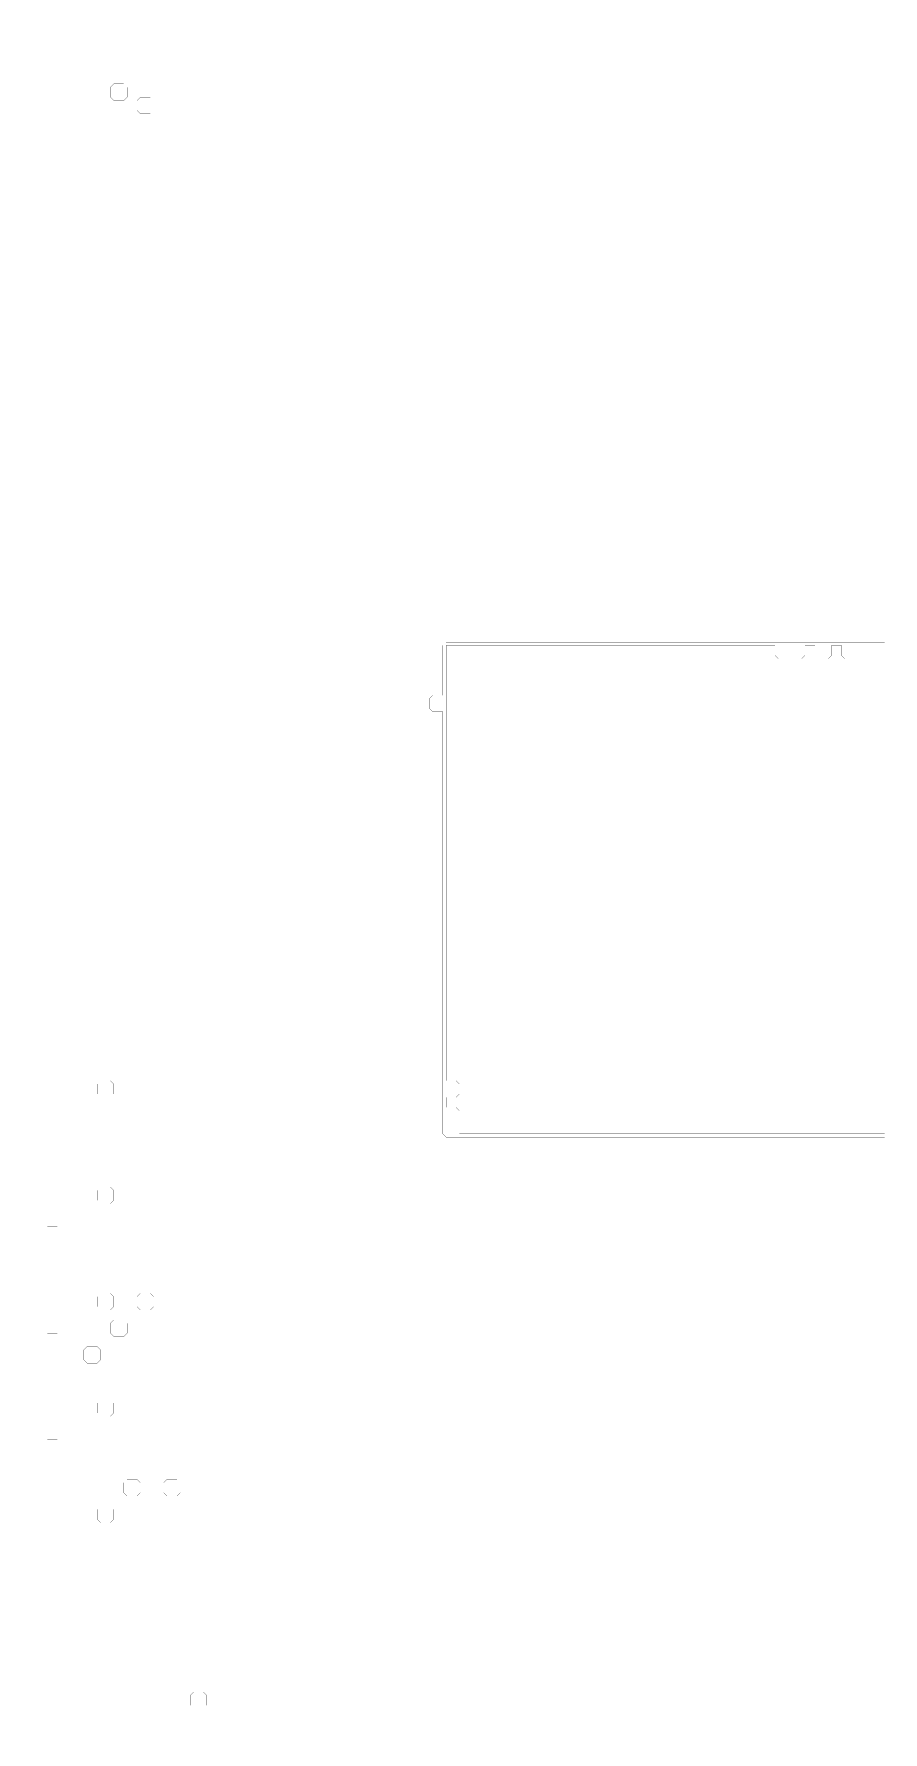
# Model space of a CAD drawing. Header units: metres. Extents: x 0 to 4990, y -4990 to 0.
# Drawn here: x 0 to 2495, y -4990 to 0 of the extents above; entities that cross this region are included whole.
import ezdxf

# ---------------------------------------------------------------- set-up
doc = ezdxf.new("R2010")
doc.units = ezdxf.units.M
for name, color, linetype in [('conductor', 1, 'Continuous'), ('dielectric', 8, 'Continuous'), ('substrate', 5, 'Continuous')]:
    doc.layers.add(name, color=color, linetype=linetype)

msp = doc.modelspace()

# ---------------------------------------------------------------- linework, layer by layer
at = {"layer": 'conductor', "const_width": 0.5}
msp.add_lwpolyline([(2500, -1835.9375), (2490.234375, -1835.9375), (2480.46875, -1835.9375), (2470.703125, -1835.9375), (2460.9375, -1835.9375), (2451.171875, -1835.9375), (2441.40625, -1835.9375), (2431.640625, -1835.9375), (2421.875, -1835.9375), (2412.109375, -1835.9375), (2402.34375, -1835.9375), (2392.578125, -1835.9375), (2382.8125, -1835.9375), (2373.046875, -1826.171875), (2373.046875, -1816.40625), (2373.046875, -1806.640625), (2373.046875, -1796.875), (2363.28125, -1796.875), (2353.515625, -1796.875), (2343.75, -1796.875), (2343.75, -1806.640625), (2343.75, -1816.40625), (2343.75, -1826.171875), (2333.984375, -1835.9375), (2324.21875, -1835.9375), (2314.453125, -1835.9375), (2304.6875, -1835.9375), (2294.921875, -1826.171875), (2294.921875, -1816.40625), (2294.921875, -1806.640625), (2294.921875, -1796.875), (2285.15625, -1796.875), (2275.390625, -1796.875), (2265.625, -1796.875), (2265.625, -1806.640625), (2265.625, -1816.40625), (2265.625, -1826.171875), (2255.859375, -1835.9375), (2246.09375, -1835.9375), (2236.328125, -1835.9375), (2226.5625, -1835.9375), (2216.796875, -1835.9375), (2207.03125, -1835.9375), (2197.265625, -1835.9375), (2187.5, -1835.9375), (2177.734375, -1826.171875), (2177.734375, -1816.40625), (2177.734375, -1806.640625), (2177.734375, -1796.875), (2167.96875, -1796.875), (2158.203125, -1796.875), (2148.4375, -1796.875), (2138.671875, -1796.875), (2128.90625, -1796.875), (2119.140625, -1796.875), (2109.375, -1796.875), (2099.609375, -1796.875), (2089.84375, -1796.875), (2080.078125, -1796.875), (2070.3125, -1796.875), (2060.546875, -1796.875), (2050.78125, -1796.875), (2041.015625, -1796.875), (2031.25, -1796.875), (2021.484375, -1796.875), (2011.71875, -1796.875), (2001.953125, -1796.875), (1992.1875, -1796.875), (1982.421875, -1796.875), (1972.65625, -1796.875), (1962.890625, -1796.875), (1953.125, -1796.875), (1943.359375, -1796.875), (1933.59375, -1796.875), (1923.828125, -1796.875), (1914.0625, -1796.875), (1904.296875, -1796.875), (1894.53125, -1796.875), (1884.765625, -1796.875), (1875, -1796.875), (1865.234375, -1796.875), (1855.46875, -1796.875), (1845.703125, -1796.875), (1835.9375, -1796.875), (1826.171875, -1796.875), (1816.40625, -1796.875), (1806.640625, -1796.875), (1796.875, -1796.875), (1787.109375, -1796.875), (1777.34375, -1796.875), (1767.578125, -1796.875), (1757.8125, -1796.875), (1748.046875, -1796.875), (1738.28125, -1796.875), (1728.515625, -1796.875), (1718.75, -1796.875), (1708.984375, -1796.875), (1699.21875, -1796.875), (1689.453125, -1796.875), (1679.6875, -1796.875), (1669.921875, -1796.875), (1660.15625, -1796.875), (1650.390625, -1796.875), (1640.625, -1796.875), (1630.859375, -1796.875), (1621.09375, -1796.875), (1611.328125, -1796.875), (1601.5625, -1796.875), (1591.796875, -1796.875), (1582.03125, -1796.875), (1572.265625, -1796.875), (1562.5, -1796.875), (1552.734375, -1796.875), (1542.96875, -1796.875), (1533.203125, -1796.875), (1523.4375, -1796.875), (1513.671875, -1796.875), (1503.90625, -1796.875), (1494.140625, -1796.875), (1484.375, -1796.875), (1474.609375, -1796.875), (1464.84375, -1796.875), (1455.078125, -1796.875), (1445.3125, -1796.875), (1435.546875, -1796.875), (1425.78125, -1796.875), (1416.015625, -1796.875), (1406.25, -1796.875), (1396.484375, -1796.875), (1386.71875, -1796.875), (1376.953125, -1796.875), (1367.1875, -1796.875), (1357.421875, -1796.875), (1347.65625, -1796.875), (1337.890625, -1796.875), (1328.125, -1796.875), (1318.359375, -1796.875), (1308.59375, -1796.875), (1298.828125, -1796.875), (1289.0625, -1796.875), (1279.296875, -1796.875), (1269.53125, -1796.875), (1259.765625, -1796.875), (1250, -1796.875), (1240.234375, -1796.875), (1230.46875, -1796.875), (1220.703125, -1796.875), (1210.9375, -1796.875), (1210.9375, -1806.640625), (1210.9375, -1816.40625), (1210.9375, -1826.171875), (1210.9375, -1835.9375), (1210.9375, -1845.703125), (1210.9375, -1855.46875), (1210.9375, -1865.234375), (1210.9375, -1875), (1210.9375, -1884.765625), (1210.9375, -1894.53125), (1210.9375, -1904.296875), (1210.9375, -1914.0625), (1210.9375, -1923.828125), (1210.9375, -1933.59375), (1210.9375, -1943.359375), (1210.9375, -1953.125), (1210.9375, -1962.890625), (1210.9375, -1972.65625), (1210.9375, -1982.421875), (1210.9375, -1992.1875), (1210.9375, -2001.953125), (1210.9375, -2011.71875), (1210.9375, -2021.484375), (1210.9375, -2031.25), (1210.9375, -2041.015625), (1210.9375, -2050.78125), (1210.9375, -2060.546875), (1210.9375, -2070.3125), (1210.9375, -2080.078125), (1210.9375, -2089.84375), (1210.9375, -2099.609375), (1210.9375, -2109.375), (1210.9375, -2119.140625), (1210.9375, -2128.90625), (1210.9375, -2138.671875), (1210.9375, -2148.4375), (1210.9375, -2158.203125), (1210.9375, -2167.96875), (1210.9375, -2177.734375), (1210.9375, -2187.5), (1210.9375, -2197.265625), (1210.9375, -2207.03125), (1210.9375, -2216.796875), (1210.9375, -2226.5625), (1210.9375, -2236.328125), (1210.9375, -2246.09375), (1210.9375, -2255.859375), (1210.9375, -2265.625), (1210.9375, -2275.390625), (1210.9375, -2285.15625), (1210.9375, -2294.921875), (1210.9375, -2304.6875), (1210.9375, -2314.453125), (1210.9375, -2324.21875), (1210.9375, -2333.984375), (1210.9375, -2343.75), (1210.9375, -2353.515625), (1210.9375, -2363.28125), (1210.9375, -2373.046875), (1210.9375, -2382.8125), (1210.9375, -2392.578125), (1210.9375, -2402.34375), (1210.9375, -2412.109375), (1210.9375, -2421.875), (1210.9375, -2431.640625), (1210.9375, -2441.40625), (1210.9375, -2451.171875), (1210.9375, -2460.9375), (1210.9375, -2470.703125), (1210.9375, -2480.46875), (1210.9375, -2490.234375), (1210.9375, -2500), (1210.9375, -2509.765625), (1210.9375, -2519.53125), (1210.9375, -2529.296875), (1210.9375, -2539.0625), (1210.9375, -2548.828125), (1210.9375, -2558.59375), (1210.9375, -2568.359375), (1210.9375, -2578.125), (1210.9375, -2587.890625), (1210.9375, -2597.65625), (1210.9375, -2607.421875), (1210.9375, -2617.1875), (1210.9375, -2626.953125), (1210.9375, -2636.71875), (1210.9375, -2646.484375), (1210.9375, -2656.25), (1210.9375, -2666.015625), (1210.9375, -2675.78125), (1210.9375, -2685.546875), (1210.9375, -2695.3125), (1210.9375, -2705.078125), (1210.9375, -2714.84375), (1210.9375, -2724.609375), (1210.9375, -2734.375), (1210.9375, -2744.140625), (1210.9375, -2753.90625), (1210.9375, -2763.671875), (1210.9375, -2773.4375), (1210.9375, -2783.203125), (1210.9375, -2792.96875), (1210.9375, -2802.734375), (1210.9375, -2812.5), (1210.9375, -2822.265625), (1210.9375, -2832.03125), (1210.9375, -2841.796875), (1210.9375, -2851.5625), (1210.9375, -2861.328125), (1210.9375, -2871.09375), (1210.9375, -2880.859375), (1210.9375, -2890.625), (1210.9375, -2900.390625), (1210.9375, -2910.15625), (1210.9375, -2919.921875), (1210.9375, -2929.6875), (1210.9375, -2939.453125), (1210.9375, -2949.21875), (1210.9375, -2958.984375), (1210.9375, -2968.75), (1210.9375, -2978.515625), (1210.9375, -2988.28125), (1210.9375, -2998.046875), (1210.9375, -3007.8125), (1210.9375, -3017.578125), (1210.9375, -3027.34375), (1210.9375, -3037.109375), (1210.9375, -3046.875), (1210.9375, -3056.640625), (1210.9375, -3066.40625), (1210.9375, -3076.171875), (1220.703125, -3076.171875), (1230.46875, -3076.171875), (1240.234375, -3076.171875), (1250, -3085.9375), (1250, -3095.703125), (1250, -3105.46875), (1250, -3115.234375), (1240.234375, -3125), (1230.46875, -3125), (1220.703125, -3125), (1210.9375, -3125), (1210.9375, -3134.765625), (1210.9375, -3144.53125), (1210.9375, -3154.296875), (1220.703125, -3154.296875), (1230.46875, -3154.296875), (1240.234375, -3154.296875), (1250, -3164.0625), (1250, -3173.828125), (1250, -3183.59375), (1250, -3193.359375), (1250, -3203.125), (1250, -3212.890625), (1250, -3222.65625), (1250, -3232.421875), (1259.765625, -3232.421875), (1269.53125, -3232.421875), (1279.296875, -3232.421875), (1289.0625, -3232.421875), (1298.828125, -3232.421875), (1308.59375, -3232.421875), (1318.359375, -3232.421875), (1328.125, -3232.421875), (1337.890625, -3232.421875), (1347.65625, -3232.421875), (1357.421875, -3232.421875), (1367.1875, -3232.421875), (1376.953125, -3232.421875), (1386.71875, -3232.421875), (1396.484375, -3232.421875), (1406.25, -3232.421875), (1416.015625, -3232.421875), (1425.78125, -3232.421875), (1435.546875, -3232.421875), (1445.3125, -3232.421875), (1455.078125, -3232.421875), (1464.84375, -3232.421875), (1474.609375, -3232.421875), (1484.375, -3232.421875), (1494.140625, -3232.421875), (1503.90625, -3232.421875), (1513.671875, -3232.421875), (1523.4375, -3232.421875), (1533.203125, -3232.421875), (1542.96875, -3232.421875), (1552.734375, -3232.421875), (1562.5, -3232.421875), (1572.265625, -3232.421875), (1582.03125, -3232.421875), (1591.796875, -3232.421875), (1601.5625, -3232.421875), (1611.328125, -3232.421875), (1621.09375, -3232.421875), (1630.859375, -3232.421875), (1640.625, -3232.421875), (1650.390625, -3232.421875), (1660.15625, -3232.421875), (1669.921875, -3232.421875), (1679.6875, -3232.421875), (1689.453125, -3232.421875), (1699.21875, -3232.421875), (1708.984375, -3232.421875), (1718.75, -3232.421875), (1728.515625, -3232.421875), (1738.28125, -3232.421875), (1748.046875, -3232.421875), (1757.8125, -3232.421875), (1767.578125, -3232.421875), (1777.34375, -3232.421875), (1787.109375, -3232.421875), (1796.875, -3232.421875), (1806.640625, -3232.421875), (1816.40625, -3232.421875), (1826.171875, -3232.421875), (1835.9375, -3232.421875), (1845.703125, -3232.421875), (1855.46875, -3232.421875), (1865.234375, -3232.421875), (1875, -3232.421875), (1884.765625, -3232.421875), (1894.53125, -3232.421875), (1904.296875, -3232.421875), (1914.0625, -3232.421875), (1923.828125, -3232.421875), (1933.59375, -3232.421875), (1943.359375, -3232.421875), (1953.125, -3232.421875), (1962.890625, -3232.421875), (1972.65625, -3232.421875), (1982.421875, -3232.421875), (1992.1875, -3232.421875), (2001.953125, -3232.421875), (2011.71875, -3232.421875), (2021.484375, -3232.421875), (2031.25, -3232.421875), (2041.015625, -3232.421875), (2050.78125, -3232.421875), (2060.546875, -3232.421875), (2070.3125, -3232.421875), (2080.078125, -3232.421875), (2089.84375, -3232.421875), (2099.609375, -3232.421875), (2109.375, -3232.421875), (2119.140625, -3232.421875), (2128.90625, -3232.421875), (2138.671875, -3232.421875), (2148.4375, -3232.421875), (2158.203125, -3232.421875), (2167.96875, -3232.421875), (2177.734375, -3232.421875), (2187.5, -3232.421875), (2197.265625, -3232.421875), (2207.03125, -3232.421875), (2216.796875, -3232.421875), (2226.5625, -3232.421875), (2236.328125, -3232.421875), (2246.09375, -3232.421875), (2255.859375, -3232.421875), (2265.625, -3232.421875), (2275.390625, -3232.421875), (2285.15625, -3232.421875), (2294.921875, -3232.421875), (2304.6875, -3232.421875), (2314.453125, -3232.421875), (2324.21875, -3232.421875), (2333.984375, -3232.421875), (2343.75, -3232.421875), (2353.515625, -3232.421875), (2363.28125, -3232.421875), (2373.046875, -3232.421875), (2382.8125, -3232.421875), (2392.578125, -3232.421875), (2402.34375, -3232.421875), (2412.109375, -3232.421875), (2421.875, -3232.421875), (2431.640625, -3232.421875), (2441.40625, -3232.421875), (2451.171875, -3232.421875), (2460.9375, -3232.421875), (2470.703125, -3232.421875), (2480.46875, -3232.421875), (2490.234375, -3232.421875), (2500, -3232.421875)], dxfattribs=at)
at = {"layer": 'dielectric', "const_width": 0.5}
for points in [[(39.0625, -3476.5625), (39.0625, -3486.328125), (39.0625, -3496.09375), (39.0625, -3505.859375), (48.828125, -3505.859375), (58.59375, -3505.859375), (68.359375, -3505.859375), (68.359375, -3496.09375), (68.359375, -3486.328125), (68.359375, -3476.5625), (58.59375, -3476.5625), (48.828125, -3476.5625)], [(39.0625, -3789.0625), (39.0625, -3798.828125), (39.0625, -3808.59375), (39.0625, -3818.359375), (48.828125, -3818.359375), (58.59375, -3818.359375), (68.359375, -3818.359375), (68.359375, -3808.59375), (68.359375, -3798.828125), (68.359375, -3789.0625), (58.59375, -3789.0625), (48.828125, -3789.0625)], [(39.0625, -4101.5625), (39.0625, -4111.328125), (39.0625, -4121.09375), (39.0625, -4130.859375), (48.828125, -4130.859375), (58.59375, -4130.859375), (68.359375, -4130.859375), (68.359375, -4121.09375), (68.359375, -4111.328125), (68.359375, -4101.5625), (58.59375, -4101.5625), (48.828125, -4101.5625)]]:
    msp.add_lwpolyline(points, close=True, dxfattribs=at)
at = {"layer": 'substrate', "const_width": 0.5}
for points in [[(2500, 0), (2490.234375, 0), (2480.46875, 0), (2470.703125, 0), (2460.9375, 0), (2451.171875, 0), (2441.40625, 0), (2431.640625, 0), (2421.875, 0), (2412.109375, 0), (2402.34375, 0), (2392.578125, 0), (2382.8125, 0), (2373.046875, 0), (2363.28125, 0), (2353.515625, 0), (2343.75, 0), (2333.984375, 0), (2324.21875, 0), (2314.453125, 0), (2304.6875, 0), (2294.921875, 0), (2285.15625, 0), (2275.390625, 0), (2265.625, 0), (2255.859375, 0), (2246.09375, 0), (2236.328125, 0), (2226.5625, 0), (2216.796875, 0), (2207.03125, 0), (2197.265625, 0), (2187.5, 0), (2177.734375, 0), (2167.96875, 0), (2158.203125, 0), (2148.4375, 0), (2138.671875, 0), (2128.90625, 0), (2119.140625, 0), (2109.375, 0), (2099.609375, 0), (2089.84375, 0), (2080.078125, 0), (2070.3125, 0), (2060.546875, 0), (2050.78125, 0), (2041.015625, 0), (2031.25, 0), (2021.484375, 0), (2011.71875, 0), (2001.953125, 0), (1992.1875, 0), (1982.421875, 0), (1972.65625, 0), (1962.890625, 0), (1953.125, 0), (1943.359375, 0), (1933.59375, 0), (1923.828125, 0), (1914.0625, 0), (1904.296875, 0), (1894.53125, 0), (1884.765625, 0), (1875, 0), (1865.234375, 0), (1855.46875, 0), (1845.703125, 0), (1835.9375, 0), (1826.171875, 0), (1816.40625, 0), (1806.640625, 0), (1796.875, 0), (1787.109375, 0), (1777.34375, 0), (1767.578125, 0), (1757.8125, 0), (1748.046875, 0), (1738.28125, 0), (1728.515625, 0), (1718.75, 0), (1708.984375, 0), (1699.21875, 0), (1689.453125, 0), (1679.6875, 0), (1669.921875, 0), (1660.15625, 0), (1650.390625, 0), (1640.625, 0), (1630.859375, 0), (1621.09375, 0), (1611.328125, 0), (1601.5625, 0), (1591.796875, 0), (1582.03125, 0), (1572.265625, 0), (1562.5, 0), (1552.734375, 0), (1542.96875, 0), (1533.203125, 0), (1523.4375, 0), (1513.671875, 0), (1503.90625, 0), (1494.140625, 0), (1484.375, 0), (1474.609375, 0), (1464.84375, 0), (1455.078125, 0), (1445.3125, 0), (1435.546875, 0), (1425.78125, 0), (1416.015625, 0), (1406.25, 0), (1396.484375, 0), (1386.71875, 0), (1376.953125, 0), (1367.1875, 0), (1357.421875, 0), (1347.65625, 0), (1337.890625, 0), (1328.125, 0), (1318.359375, 0), (1308.59375, 0), (1298.828125, 0), (1289.0625, 0), (1279.296875, 0), (1269.53125, 0), (1259.765625, 0), (1250, 0), (1240.234375, 0), (1230.46875, 0), (1220.703125, 0), (1210.9375, 0), (1201.171875, 0), (1191.40625, 0), (1181.640625, 0), (1171.875, 0), (1162.109375, 0), (1152.34375, 0), (1142.578125, 0), (1132.8125, 0), (1123.046875, 0), (1113.28125, 0), (1103.515625, 0), (1093.75, 0), (1083.984375, 0), (1074.21875, 0), (1064.453125, 0), (1054.6875, 0), (1044.921875, 0), (1035.15625, 0), (1025.390625, 0), (1015.625, 0), (1005.859375, 0), (996.09375, 0), (986.328125, 0), (976.5625, 0), (966.796875, 0), (957.03125, 0), (947.265625, 0), (937.5, 0), (927.734375, 0), (917.96875, 0), (908.203125, 0), (898.4375, 0), (888.671875, 0), (878.90625, 0), (869.140625, 0), (859.375, 0), (849.609375, 0), (839.84375, 0), (830.078125, 0), (820.3125, 0), (810.546875, 0), (800.78125, 0), (791.015625, 0), (781.25, 0), (771.484375, 0), (761.71875, 0), (751.953125, 0), (742.1875, 0), (732.421875, 0), (722.65625, 0), (712.890625, 0), (703.125, 0), (693.359375, 0), (683.59375, 0), (673.828125, 0), (664.0625, 0), (654.296875, 0), (644.53125, 0), (634.765625, 0), (625, 0), (615.234375, 0), (605.46875, 0), (595.703125, 0), (585.9375, 0), (576.171875, 0), (566.40625, 0), (556.640625, 0), (546.875, 0), (537.109375, 0), (527.34375, 0), (517.578125, 0), (507.8125, 0), (498.046875, 0), (488.28125, 0), (478.515625, 0), (468.75, 0), (458.984375, 0), (449.21875, 0), (439.453125, 0), (429.6875, 0), (419.921875, 0), (410.15625, 0), (400.390625, 0), (390.625, 0), (380.859375, 0), (371.09375, 0), (361.328125, 0), (351.5625, 0), (341.796875, 0), (332.03125, 0), (322.265625, 0), (312.5, 0), (302.734375, 0), (292.96875, 0), (283.203125, 0), (273.4375, 0), (263.671875, 0), (253.90625, 0), (244.140625, 0), (234.375, 0), (224.609375, 0), (214.84375, 0), (205.078125, 0), (195.3125, 0), (185.546875, 0), (175.78125, 0), (166.015625, 0), (156.25, 0), (146.484375, 0), (136.71875, 0), (126.953125, 0), (117.1875, 0), (107.421875, 0), (97.65625, 0), (87.890625, 0), (78.125, 0), (68.359375, 0), (58.59375, 0), (48.828125, 0), (39.0625, 0), (29.296875, 0), (19.53125, 0), (9.765625, 0), (0, 0), (0, -9.765625), (0, -19.53125), (0, -29.296875), (0, -39.0625), (0, -48.828125), (0, -58.59375), (0, -68.359375), (0, -78.125), (0, -87.890625), (0, -97.65625), (0, -107.421875), (0, -117.1875), (0, -126.953125), (0, -136.71875), (0, -146.484375), (0, -156.25), (0, -166.015625), (0, -175.78125), (0, -185.546875), (0, -195.3125), (0, -205.078125), (0, -214.84375), (0, -224.609375), (0, -234.375), (0, -244.140625), (0, -253.90625), (0, -263.671875), (0, -273.4375), (0, -283.203125), (0, -292.96875), (0, -302.734375), (0, -312.5), (0, -322.265625), (0, -332.03125), (0, -341.796875), (0, -351.5625), (0, -361.328125), (0, -371.09375), (0, -380.859375), (0, -390.625), (0, -400.390625), (0, -410.15625), (0, -419.921875), (0, -429.6875), (0, -439.453125), (0, -449.21875), (0, -458.984375), (0, -468.75), (0, -478.515625), (0, -488.28125), (0, -498.046875), (0, -507.8125), (0, -517.578125), (0, -527.34375), (0, -537.109375), (0, -546.875), (0, -556.640625), (0, -566.40625), (0, -576.171875), (0, -585.9375), (0, -595.703125), (0, -605.46875), (0, -615.234375), (0, -625), (0, -634.765625), (0, -644.53125), (0, -654.296875), (0, -664.0625), (0, -673.828125), (0, -683.59375), (0, -693.359375), (0, -703.125), (0, -712.890625), (0, -722.65625), (0, -732.421875), (0, -742.1875), (0, -751.953125), (0, -761.71875), (0, -771.484375), (0, -781.25), (0, -791.015625), (0, -800.78125), (0, -810.546875), (0, -820.3125), (0, -830.078125), (0, -839.84375), (0, -849.609375), (0, -859.375), (0, -869.140625), (0, -878.90625), (0, -888.671875), (0, -898.4375), (0, -908.203125), (0, -917.96875), (0, -927.734375), (0, -937.5), (0, -947.265625), (0, -957.03125), (0, -966.796875), (0, -976.5625), (0, -986.328125), (0, -996.09375), (0, -1005.859375), (0, -1015.625), (0, -1025.390625), (0, -1035.15625), (0, -1044.921875), (0, -1054.6875), (0, -1064.453125), (0, -1074.21875), (0, -1083.984375), (0, -1093.75), (0, -1103.515625), (0, -1113.28125), (0, -1123.046875), (0, -1132.8125), (0, -1142.578125), (0, -1152.34375), (0, -1162.109375), (0, -1171.875), (0, -1181.640625), (0, -1191.40625), (0, -1201.171875), (0, -1210.9375), (0, -1220.703125), (0, -1230.46875), (0, -1240.234375), (0, -1250), (0, -1259.765625), (0, -1269.53125), (0, -1279.296875), (0, -1289.0625), (0, -1298.828125), (0, -1308.59375), (0, -1318.359375), (0, -1328.125), (0, -1337.890625), (0, -1347.65625), (0, -1357.421875), (0, -1367.1875), (0, -1376.953125), (0, -1386.71875), (0, -1396.484375), (0, -1406.25), (0, -1416.015625), (0, -1425.78125), (0, -1435.546875), (0, -1445.3125), (0, -1455.078125), (0, -1464.84375), (0, -1474.609375), (0, -1484.375), (0, -1494.140625), (0, -1503.90625), (0, -1513.671875), (0, -1523.4375), (0, -1533.203125), (0, -1542.96875), (0, -1552.734375), (0, -1562.5), (0, -1572.265625), (0, -1582.03125), (0, -1591.796875), (0, -1601.5625), (0, -1611.328125), (0, -1621.09375), (0, -1630.859375), (0, -1640.625), (0, -1650.390625), (0, -1660.15625), (0, -1669.921875), (0, -1679.6875), (0, -1689.453125), (0, -1699.21875), (0, -1708.984375), (0, -1718.75), (0, -1728.515625), (0, -1738.28125), (0, -1748.046875), (0, -1757.8125), (0, -1767.578125), (0, -1777.34375), (0, -1787.109375), (0, -1796.875), (0, -1806.640625), (0, -1816.40625), (0, -1826.171875), (0, -1835.9375), (0, -1845.703125), (0, -1855.46875), (0, -1865.234375), (0, -1875), (0, -1884.765625), (0, -1894.53125), (0, -1904.296875), (0, -1914.0625), (0, -1923.828125), (0, -1933.59375), (0, -1943.359375), (0, -1953.125), (0, -1962.890625), (0, -1972.65625), (0, -1982.421875), (0, -1992.1875), (0, -2001.953125), (0, -2011.71875), (0, -2021.484375), (0, -2031.25), (0, -2041.015625), (0, -2050.78125), (0, -2060.546875), (0, -2070.3125), (0, -2080.078125), (0, -2089.84375), (0, -2099.609375), (0, -2109.375), (0, -2119.140625), (0, -2128.90625), (0, -2138.671875), (0, -2148.4375), (0, -2158.203125), (0, -2167.96875), (0, -2177.734375), (0, -2187.5), (0, -2197.265625), (0, -2207.03125), (0, -2216.796875), (0, -2226.5625), (0, -2236.328125), (0, -2246.09375), (0, -2255.859375), (0, -2265.625), (0, -2275.390625), (0, -2285.15625), (0, -2294.921875), (0, -2304.6875), (0, -2314.453125), (0, -2324.21875), (0, -2333.984375), (0, -2343.75), (0, -2353.515625), (0, -2363.28125), (0, -2373.046875), (0, -2382.8125), (0, -2392.578125), (0, -2402.34375), (0, -2412.109375), (0, -2421.875), (0, -2431.640625), (0, -2441.40625), (0, -2451.171875), (0, -2460.9375), (0, -2470.703125), (0, -2480.46875), (0, -2490.234375), (0, -2500), (0, -2509.765625), (0, -2519.53125), (0, -2529.296875), (0, -2539.0625), (0, -2548.828125), (0, -2558.59375), (0, -2568.359375), (0, -2578.125), (0, -2587.890625), (0, -2597.65625), (0, -2607.421875), (0, -2617.1875), (0, -2626.953125), (0, -2636.71875), (0, -2646.484375), (0, -2656.25), (0, -2666.015625), (0, -2675.78125), (0, -2685.546875), (0, -2695.3125), (0, -2705.078125), (0, -2714.84375), (0, -2724.609375), (0, -2734.375), (0, -2744.140625), (0, -2753.90625), (0, -2763.671875), (0, -2773.4375), (0, -2783.203125), (0, -2792.96875), (0, -2802.734375), (0, -2812.5), (0, -2822.265625), (0, -2832.03125), (0, -2841.796875), (0, -2851.5625), (0, -2861.328125), (0, -2871.09375), (0, -2880.859375), (0, -2890.625), (0, -2900.390625), (0, -2910.15625), (0, -2919.921875), (0, -2929.6875), (0, -2939.453125), (0, -2949.21875), (0, -2958.984375), (0, -2968.75), (0, -2978.515625), (0, -2988.28125), (0, -2998.046875), (0, -3007.8125), (0, -3017.578125), (0, -3027.34375), (0, -3037.109375), (0, -3046.875), (0, -3056.640625), (0, -3066.40625), (0, -3076.171875), (0, -3085.9375), (0, -3095.703125), (0, -3105.46875), (0, -3115.234375), (0, -3125), (0, -3134.765625), (0, -3144.53125), (0, -3154.296875), (0, -3164.0625), (0, -3173.828125), (0, -3183.59375), (0, -3193.359375), (0, -3203.125), (0, -3212.890625), (0, -3222.65625), (0, -3232.421875), (0, -3242.1875), (0, -3251.953125), (0, -3261.71875), (0, -3271.484375), (0, -3281.25), (0, -3291.015625), (0, -3300.78125), (0, -3310.546875), (0, -3320.3125), (0, -3330.078125), (0, -3339.84375), (0, -3349.609375), (0, -3359.375), (0, -3369.140625), (0, -3378.90625), (0, -3388.671875), (0, -3398.4375), (0, -3408.203125), (0, -3417.96875), (0, -3427.734375), (0, -3437.5), (0, -3447.265625), (0, -3457.03125), (0, -3466.796875), (0, -3476.5625), (0, -3486.328125), (0, -3496.09375), (0, -3505.859375), (0, -3515.625), (0, -3525.390625), (0, -3535.15625), (0, -3544.921875), (0, -3554.6875), (0, -3564.453125), (0, -3574.21875), (0, -3583.984375), (0, -3593.75), (0, -3603.515625), (0, -3613.28125), (0, -3623.046875), (0, -3632.8125), (0, -3642.578125), (0, -3652.34375), (0, -3662.109375), (0, -3671.875), (0, -3681.640625), (0, -3691.40625), (0, -3701.171875), (0, -3710.9375), (0, -3720.703125), (0, -3730.46875), (0, -3740.234375), (0, -3750), (0, -3759.765625), (0, -3769.53125), (0, -3779.296875), (0, -3789.0625), (0, -3798.828125), (0, -3808.59375), (0, -3818.359375), (0, -3828.125), (0, -3837.890625), (0, -3847.65625), (0, -3857.421875), (0, -3867.1875), (0, -3876.953125), (0, -3886.71875), (0, -3896.484375), (0, -3906.25), (0, -3916.015625), (0, -3925.78125), (0, -3935.546875), (0, -3945.3125), (0, -3955.078125), (0, -3964.84375), (0, -3974.609375), (0, -3984.375), (0, -3994.140625), (0, -4003.90625), (0, -4013.671875), (0, -4023.4375), (0, -4033.203125), (0, -4042.96875), (0, -4052.734375), (0, -4062.5), (0, -4072.265625), (0, -4082.03125), (0, -4091.796875), (0, -4101.5625), (0, -4111.328125), (0, -4121.09375), (0, -4130.859375), (0, -4140.625), (0, -4150.390625), (0, -4160.15625), (0, -4169.921875), (0, -4179.6875), (0, -4189.453125), (0, -4199.21875), (0, -4208.984375), (0, -4218.75), (0, -4228.515625), (0, -4238.28125), (0, -4248.046875), (0, -4257.8125), (0, -4267.578125), (0, -4277.34375), (0, -4287.109375), (0, -4296.875), (0, -4306.640625), (0, -4316.40625), (0, -4326.171875), (0, -4335.9375), (0, -4345.703125), (0, -4355.46875), (0, -4365.234375), (0, -4375), (0, -4384.765625), (0, -4394.53125), (0, -4404.296875), (0, -4414.0625), (0, -4423.828125), (0, -4433.59375), (0, -4443.359375), (0, -4453.125), (0, -4462.890625), (0, -4472.65625), (0, -4482.421875), (0, -4492.1875), (0, -4501.953125), (0, -4511.71875), (0, -4521.484375), (0, -4531.25), (0, -4541.015625), (0, -4550.78125), (0, -4560.546875), (0, -4570.3125), (0, -4580.078125), (0, -4589.84375), (0, -4599.609375), (0, -4609.375), (0, -4619.140625), (0, -4628.90625), (0, -4638.671875), (0, -4648.4375), (0, -4658.203125), (0, -4667.96875), (0, -4677.734375), (0, -4687.5), (0, -4697.265625), (0, -4707.03125), (0, -4716.796875), (0, -4726.5625), (0, -4736.328125), (0, -4746.09375), (0, -4755.859375), (0, -4765.625), (0, -4775.390625), (0, -4785.15625), (0, -4794.921875), (0, -4804.6875), (0, -4814.453125), (0, -4824.21875), (0, -4833.984375), (0, -4843.75), (0, -4853.515625), (0, -4863.28125), (0, -4873.046875), (0, -4882.8125), (0, -4892.578125), (0, -4902.34375), (0, -4912.109375), (0, -4921.875), (0, -4931.640625), (0, -4941.40625), (0, -4951.171875), (0, -4960.9375), (0, -4970.703125), (0, -4980.46875), (0, -4990.234375), (9.765625, -4990.234375), (19.53125, -4990.234375), (29.296875, -4990.234375), (39.0625, -4990.234375), (48.828125, -4990.234375), (58.59375, -4990.234375), (68.359375, -4990.234375), (78.125, -4990.234375), (87.890625, -4990.234375), (97.65625, -4990.234375), (107.421875, -4990.234375), (117.1875, -4990.234375), (126.953125, -4990.234375), (136.71875, -4990.234375), (146.484375, -4990.234375), (156.25, -4990.234375), (166.015625, -4990.234375), (175.78125, -4990.234375), (185.546875, -4990.234375), (195.3125, -4990.234375), (205.078125, -4990.234375), (214.84375, -4990.234375), (224.609375, -4990.234375), (234.375, -4990.234375), (244.140625, -4990.234375), (253.90625, -4990.234375), (263.671875, -4990.234375), (273.4375, -4990.234375), (283.203125, -4990.234375), (292.96875, -4990.234375), (302.734375, -4990.234375), (312.5, -4990.234375), (322.265625, -4990.234375), (332.03125, -4990.234375), (341.796875, -4990.234375), (351.5625, -4990.234375), (361.328125, -4990.234375), (371.09375, -4990.234375), (380.859375, -4990.234375), (390.625, -4990.234375), (400.390625, -4990.234375), (410.15625, -4990.234375), (419.921875, -4990.234375), (429.6875, -4990.234375), (439.453125, -4990.234375), (449.21875, -4990.234375), (458.984375, -4990.234375), (468.75, -4990.234375), (478.515625, -4990.234375), (488.28125, -4990.234375), (498.046875, -4990.234375), (507.8125, -4990.234375), (517.578125, -4990.234375), (527.34375, -4990.234375), (537.109375, -4990.234375), (546.875, -4990.234375), (556.640625, -4990.234375), (566.40625, -4990.234375), (576.171875, -4990.234375), (585.9375, -4990.234375), (595.703125, -4990.234375), (605.46875, -4990.234375), (615.234375, -4990.234375), (625, -4990.234375), (634.765625, -4990.234375), (644.53125, -4990.234375), (654.296875, -4990.234375), (664.0625, -4990.234375), (673.828125, -4990.234375), (683.59375, -4990.234375), (693.359375, -4990.234375), (703.125, -4990.234375), (712.890625, -4990.234375), (722.65625, -4990.234375), (732.421875, -4990.234375), (742.1875, -4990.234375), (751.953125, -4990.234375), (761.71875, -4990.234375), (771.484375, -4990.234375), (781.25, -4990.234375), (791.015625, -4990.234375), (800.78125, -4990.234375), (810.546875, -4990.234375), (820.3125, -4990.234375), (830.078125, -4990.234375), (839.84375, -4990.234375), (849.609375, -4990.234375), (859.375, -4990.234375), (869.140625, -4990.234375), (878.90625, -4990.234375), (888.671875, -4990.234375), (898.4375, -4990.234375), (908.203125, -4990.234375), (917.96875, -4990.234375), (927.734375, -4990.234375), (937.5, -4990.234375), (947.265625, -4990.234375), (957.03125, -4990.234375), (966.796875, -4990.234375), (976.5625, -4990.234375), (986.328125, -4990.234375), (996.09375, -4990.234375), (1005.859375, -4990.234375), (1015.625, -4990.234375), (1025.390625, -4990.234375), (1035.15625, -4990.234375), (1044.921875, -4990.234375), (1054.6875, -4990.234375), (1064.453125, -4990.234375), (1074.21875, -4990.234375), (1083.984375, -4990.234375), (1093.75, -4990.234375), (1103.515625, -4990.234375), (1113.28125, -4990.234375), (1123.046875, -4990.234375), (1132.8125, -4990.234375), (1142.578125, -4990.234375), (1152.34375, -4990.234375), (1162.109375, -4990.234375), (1171.875, -4990.234375), (1181.640625, -4990.234375), (1191.40625, -4990.234375), (1201.171875, -4990.234375), (1210.9375, -4990.234375), (1220.703125, -4990.234375), (1230.46875, -4990.234375), (1240.234375, -4990.234375), (1250, -4990.234375), (1259.765625, -4990.234375), (1269.53125, -4990.234375), (1279.296875, -4990.234375), (1289.0625, -4990.234375), (1298.828125, -4990.234375), (1308.59375, -4990.234375), (1318.359375, -4990.234375), (1328.125, -4990.234375), (1337.890625, -4990.234375), (1347.65625, -4990.234375), (1357.421875, -4990.234375), (1367.1875, -4990.234375), (1376.953125, -4990.234375), (1386.71875, -4990.234375), (1396.484375, -4990.234375), (1406.25, -4990.234375), (1416.015625, -4990.234375), (1425.78125, -4990.234375), (1435.546875, -4990.234375), (1445.3125, -4990.234375), (1455.078125, -4990.234375), (1464.84375, -4990.234375), (1474.609375, -4990.234375), (1484.375, -4990.234375), (1494.140625, -4990.234375), (1503.90625, -4990.234375), (1513.671875, -4990.234375), (1523.4375, -4990.234375), (1533.203125, -4990.234375), (1542.96875, -4990.234375), (1552.734375, -4990.234375), (1562.5, -4990.234375), (1572.265625, -4990.234375), (1582.03125, -4990.234375), (1591.796875, -4990.234375), (1601.5625, -4990.234375), (1611.328125, -4990.234375), (1621.09375, -4990.234375), (1630.859375, -4990.234375), (1640.625, -4990.234375), (1650.390625, -4990.234375), (1660.15625, -4990.234375), (1669.921875, -4990.234375), (1679.6875, -4990.234375), (1689.453125, -4990.234375), (1699.21875, -4990.234375), (1708.984375, -4990.234375), (1718.75, -4990.234375), (1728.515625, -4990.234375), (1738.28125, -4990.234375), (1748.046875, -4990.234375), (1757.8125, -4990.234375), (1767.578125, -4990.234375), (1777.34375, -4990.234375), (1787.109375, -4990.234375), (1796.875, -4990.234375), (1806.640625, -4990.234375), (1816.40625, -4990.234375), (1826.171875, -4990.234375), (1835.9375, -4990.234375), (1845.703125, -4990.234375), (1855.46875, -4990.234375), (1865.234375, -4990.234375), (1875, -4990.234375), (1884.765625, -4990.234375), (1894.53125, -4990.234375), (1904.296875, -4990.234375), (1914.0625, -4990.234375), (1923.828125, -4990.234375), (1933.59375, -4990.234375), (1943.359375, -4990.234375), (1953.125, -4990.234375), (1962.890625, -4990.234375), (1972.65625, -4990.234375), (1982.421875, -4990.234375), (1992.1875, -4990.234375), (2001.953125, -4990.234375), (2011.71875, -4990.234375), (2021.484375, -4990.234375), (2031.25, -4990.234375), (2041.015625, -4990.234375), (2050.78125, -4990.234375), (2060.546875, -4990.234375), (2070.3125, -4990.234375), (2080.078125, -4990.234375), (2089.84375, -4990.234375), (2099.609375, -4990.234375), (2109.375, -4990.234375), (2119.140625, -4990.234375), (2128.90625, -4990.234375), (2138.671875, -4990.234375), (2148.4375, -4990.234375), (2158.203125, -4990.234375), (2167.96875, -4990.234375), (2177.734375, -4990.234375), (2187.5, -4990.234375), (2197.265625, -4990.234375), (2207.03125, -4990.234375), (2216.796875, -4990.234375), (2226.5625, -4990.234375), (2236.328125, -4990.234375), (2246.09375, -4990.234375), (2255.859375, -4990.234375), (2265.625, -4990.234375), (2275.390625, -4990.234375), (2285.15625, -4990.234375), (2294.921875, -4990.234375), (2304.6875, -4990.234375), (2314.453125, -4990.234375), (2324.21875, -4990.234375), (2333.984375, -4990.234375), (2343.75, -4990.234375), (2353.515625, -4990.234375), (2363.28125, -4990.234375), (2373.046875, -4990.234375), (2382.8125, -4990.234375), (2392.578125, -4990.234375), (2402.34375, -4990.234375), (2412.109375, -4990.234375), (2421.875, -4990.234375), (2431.640625, -4990.234375), (2441.40625, -4990.234375), (2451.171875, -4990.234375), (2460.9375, -4990.234375), (2470.703125, -4990.234375), (2480.46875, -4990.234375), (2490.234375, -4990.234375), (2500, -4990.234375)], [(2500, -3242.1875), (2490.234375, -3242.1875), (2480.46875, -3242.1875), (2470.703125, -3242.1875), (2460.9375, -3242.1875), (2451.171875, -3242.1875), (2441.40625, -3242.1875), (2431.640625, -3242.1875), (2421.875, -3242.1875), (2412.109375, -3242.1875), (2402.34375, -3242.1875), (2392.578125, -3242.1875), (2382.8125, -3242.1875), (2373.046875, -3242.1875), (2363.28125, -3242.1875), (2353.515625, -3242.1875), (2343.75, -3242.1875), (2333.984375, -3242.1875), (2324.21875, -3242.1875), (2314.453125, -3242.1875), (2304.6875, -3242.1875), (2294.921875, -3242.1875), (2285.15625, -3242.1875), (2275.390625, -3242.1875), (2265.625, -3242.1875), (2255.859375, -3242.1875), (2246.09375, -3242.1875), (2236.328125, -3242.1875), (2226.5625, -3242.1875), (2216.796875, -3242.1875), (2207.03125, -3242.1875), (2197.265625, -3242.1875), (2187.5, -3242.1875), (2177.734375, -3242.1875), (2167.96875, -3242.1875), (2158.203125, -3242.1875), (2148.4375, -3242.1875), (2138.671875, -3242.1875), (2128.90625, -3242.1875), (2119.140625, -3242.1875), (2109.375, -3242.1875), (2099.609375, -3242.1875), (2089.84375, -3242.1875), (2080.078125, -3242.1875), (2070.3125, -3242.1875), (2060.546875, -3242.1875), (2050.78125, -3242.1875), (2041.015625, -3242.1875), (2031.25, -3242.1875), (2021.484375, -3242.1875), (2011.71875, -3242.1875), (2001.953125, -3242.1875), (1992.1875, -3242.1875), (1982.421875, -3242.1875), (1972.65625, -3242.1875), (1962.890625, -3242.1875), (1953.125, -3242.1875), (1943.359375, -3242.1875), (1933.59375, -3242.1875), (1923.828125, -3242.1875), (1914.0625, -3242.1875), (1904.296875, -3242.1875), (1894.53125, -3242.1875), (1884.765625, -3242.1875), (1875, -3242.1875), (1865.234375, -3242.1875), (1855.46875, -3242.1875), (1845.703125, -3242.1875), (1835.9375, -3242.1875), (1826.171875, -3242.1875), (1816.40625, -3242.1875), (1806.640625, -3242.1875), (1796.875, -3242.1875), (1787.109375, -3242.1875), (1777.34375, -3242.1875), (1767.578125, -3242.1875), (1757.8125, -3242.1875), (1748.046875, -3242.1875), (1738.28125, -3242.1875), (1728.515625, -3242.1875), (1718.75, -3242.1875), (1708.984375, -3242.1875), (1699.21875, -3242.1875), (1689.453125, -3242.1875), (1679.6875, -3242.1875), (1669.921875, -3242.1875), (1660.15625, -3242.1875), (1650.390625, -3242.1875), (1640.625, -3242.1875), (1630.859375, -3242.1875), (1621.09375, -3242.1875), (1611.328125, -3242.1875), (1601.5625, -3242.1875), (1591.796875, -3242.1875), (1582.03125, -3242.1875), (1572.265625, -3242.1875), (1562.5, -3242.1875), (1552.734375, -3242.1875), (1542.96875, -3242.1875), (1533.203125, -3242.1875), (1523.4375, -3242.1875), (1513.671875, -3242.1875), (1503.90625, -3242.1875), (1494.140625, -3242.1875), (1484.375, -3242.1875), (1474.609375, -3242.1875), (1464.84375, -3242.1875), (1455.078125, -3242.1875), (1445.3125, -3242.1875), (1435.546875, -3242.1875), (1425.78125, -3242.1875), (1416.015625, -3242.1875), (1406.25, -3242.1875), (1396.484375, -3242.1875), (1386.71875, -3242.1875), (1376.953125, -3242.1875), (1367.1875, -3242.1875), (1357.421875, -3242.1875), (1347.65625, -3242.1875), (1337.890625, -3242.1875), (1328.125, -3242.1875), (1318.359375, -3242.1875), (1308.59375, -3242.1875), (1298.828125, -3242.1875), (1289.0625, -3242.1875), (1279.296875, -3242.1875), (1269.53125, -3242.1875), (1259.765625, -3242.1875), (1250, -3242.1875), (1240.234375, -3242.1875), (1230.46875, -3242.1875), (1220.703125, -3242.1875), (1210.9375, -3242.1875), (1201.171875, -3232.421875), (1201.171875, -3222.65625), (1201.171875, -3212.890625), (1201.171875, -3203.125), (1201.171875, -3193.359375), (1201.171875, -3183.59375), (1201.171875, -3173.828125), (1201.171875, -3164.0625), (1201.171875, -3154.296875), (1201.171875, -3144.53125), (1201.171875, -3134.765625), (1201.171875, -3125), (1201.171875, -3115.234375), (1201.171875, -3105.46875), (1201.171875, -3095.703125), (1201.171875, -3085.9375), (1201.171875, -3076.171875), (1201.171875, -3066.40625), (1201.171875, -3056.640625), (1201.171875, -3046.875), (1201.171875, -3037.109375), (1201.171875, -3027.34375), (1201.171875, -3017.578125), (1201.171875, -3007.8125), (1201.171875, -2998.046875), (1201.171875, -2988.28125), (1201.171875, -2978.515625), (1201.171875, -2968.75), (1201.171875, -2958.984375), (1201.171875, -2949.21875), (1201.171875, -2939.453125), (1201.171875, -2929.6875), (1201.171875, -2919.921875), (1201.171875, -2910.15625), (1201.171875, -2900.390625), (1201.171875, -2890.625), (1201.171875, -2880.859375), (1201.171875, -2871.09375), (1201.171875, -2861.328125), (1201.171875, -2851.5625), (1201.171875, -2841.796875), (1201.171875, -2832.03125), (1201.171875, -2822.265625), (1201.171875, -2812.5), (1201.171875, -2802.734375), (1201.171875, -2792.96875), (1201.171875, -2783.203125), (1201.171875, -2773.4375), (1201.171875, -2763.671875), (1201.171875, -2753.90625), (1201.171875, -2744.140625), (1201.171875, -2734.375), (1201.171875, -2724.609375), (1201.171875, -2714.84375), (1201.171875, -2705.078125), (1201.171875, -2695.3125), (1201.171875, -2685.546875), (1201.171875, -2675.78125), (1201.171875, -2666.015625), (1201.171875, -2656.25), (1201.171875, -2646.484375), (1201.171875, -2636.71875), (1201.171875, -2626.953125), (1201.171875, -2617.1875), (1201.171875, -2607.421875), (1201.171875, -2597.65625), (1201.171875, -2587.890625), (1201.171875, -2578.125), (1201.171875, -2568.359375), (1201.171875, -2558.59375), (1201.171875, -2548.828125), (1201.171875, -2539.0625), (1201.171875, -2529.296875), (1201.171875, -2519.53125), (1201.171875, -2509.765625), (1201.171875, -2500), (1201.171875, -2490.234375), (1201.171875, -2480.46875), (1201.171875, -2470.703125), (1201.171875, -2460.9375), (1201.171875, -2451.171875), (1201.171875, -2441.40625), (1201.171875, -2431.640625), (1201.171875, -2421.875), (1201.171875, -2412.109375), (1201.171875, -2402.34375), (1201.171875, -2392.578125), (1201.171875, -2382.8125), (1201.171875, -2373.046875), (1201.171875, -2363.28125), (1201.171875, -2353.515625), (1201.171875, -2343.75), (1201.171875, -2333.984375), (1201.171875, -2324.21875), (1201.171875, -2314.453125), (1201.171875, -2304.6875), (1201.171875, -2294.921875), (1201.171875, -2285.15625), (1201.171875, -2275.390625), (1201.171875, -2265.625), (1201.171875, -2255.859375), (1201.171875, -2246.09375), (1201.171875, -2236.328125), (1201.171875, -2226.5625), (1201.171875, -2216.796875), (1201.171875, -2207.03125), (1201.171875, -2197.265625), (1201.171875, -2187.5), (1201.171875, -2177.734375), (1201.171875, -2167.96875), (1201.171875, -2158.203125), (1201.171875, -2148.4375), (1201.171875, -2138.671875), (1201.171875, -2128.90625), (1201.171875, -2119.140625), (1201.171875, -2109.375), (1201.171875, -2099.609375), (1201.171875, -2089.84375), (1201.171875, -2080.078125), (1201.171875, -2070.3125), (1201.171875, -2060.546875), (1201.171875, -2050.78125), (1201.171875, -2041.015625), (1201.171875, -2031.25), (1201.171875, -2021.484375), (1201.171875, -2011.71875), (1201.171875, -2001.953125), (1201.171875, -1992.1875), (1191.40625, -1992.1875), (1181.640625, -1992.1875), (1171.875, -1992.1875), (1162.109375, -1982.421875), (1162.109375, -1972.65625), (1162.109375, -1962.890625), (1162.109375, -1953.125), (1171.875, -1943.359375), (1181.640625, -1943.359375), (1191.40625, -1943.359375), (1201.171875, -1943.359375), (1201.171875, -1933.59375), (1201.171875, -1923.828125), (1201.171875, -1914.0625), (1201.171875, -1904.296875), (1201.171875, -1894.53125), (1201.171875, -1884.765625), (1201.171875, -1875), (1201.171875, -1865.234375), (1201.171875, -1855.46875), (1201.171875, -1845.703125), (1201.171875, -1835.9375), (1201.171875, -1826.171875), (1201.171875, -1816.40625), (1201.171875, -1806.640625), (1201.171875, -1796.875), (1210.9375, -1787.109375), (1220.703125, -1787.109375), (1230.46875, -1787.109375), (1240.234375, -1787.109375), (1250, -1787.109375), (1259.765625, -1787.109375), (1269.53125, -1787.109375), (1279.296875, -1787.109375), (1289.0625, -1787.109375), (1298.828125, -1787.109375), (1308.59375, -1787.109375), (1318.359375, -1787.109375), (1328.125, -1787.109375), (1337.890625, -1787.109375), (1347.65625, -1787.109375), (1357.421875, -1787.109375), (1367.1875, -1787.109375), (1376.953125, -1787.109375), (1386.71875, -1787.109375), (1396.484375, -1787.109375), (1406.25, -1787.109375), (1416.015625, -1787.109375), (1425.78125, -1787.109375), (1435.546875, -1787.109375), (1445.3125, -1787.109375), (1455.078125, -1787.109375), (1464.84375, -1787.109375), (1474.609375, -1787.109375), (1484.375, -1787.109375), (1494.140625, -1787.109375), (1503.90625, -1787.109375), (1513.671875, -1787.109375), (1523.4375, -1787.109375), (1533.203125, -1787.109375), (1542.96875, -1787.109375), (1552.734375, -1787.109375), (1562.5, -1787.109375), (1572.265625, -1787.109375), (1582.03125, -1787.109375), (1591.796875, -1787.109375), (1601.5625, -1787.109375), (1611.328125, -1787.109375), (1621.09375, -1787.109375), (1630.859375, -1787.109375), (1640.625, -1787.109375), (1650.390625, -1787.109375), (1660.15625, -1787.109375), (1669.921875, -1787.109375), (1679.6875, -1787.109375), (1689.453125, -1787.109375), (1699.21875, -1787.109375), (1708.984375, -1787.109375), (1718.75, -1787.109375), (1728.515625, -1787.109375), (1738.28125, -1787.109375), (1748.046875, -1787.109375), (1757.8125, -1787.109375), (1767.578125, -1787.109375), (1777.34375, -1787.109375), (1787.109375, -1787.109375), (1796.875, -1787.109375), (1806.640625, -1787.109375), (1816.40625, -1787.109375), (1826.171875, -1787.109375), (1835.9375, -1787.109375), (1845.703125, -1787.109375), (1855.46875, -1787.109375), (1865.234375, -1787.109375), (1875, -1787.109375), (1884.765625, -1787.109375), (1894.53125, -1787.109375), (1904.296875, -1787.109375), (1914.0625, -1787.109375), (1923.828125, -1787.109375), (1933.59375, -1787.109375), (1943.359375, -1787.109375), (1953.125, -1787.109375), (1962.890625, -1787.109375), (1972.65625, -1787.109375), (1982.421875, -1787.109375), (1992.1875, -1787.109375), (2001.953125, -1787.109375), (2011.71875, -1787.109375), (2021.484375, -1787.109375), (2031.25, -1787.109375), (2041.015625, -1787.109375), (2050.78125, -1787.109375), (2060.546875, -1787.109375), (2070.3125, -1787.109375), (2080.078125, -1787.109375), (2089.84375, -1787.109375), (2099.609375, -1787.109375), (2109.375, -1787.109375), (2119.140625, -1787.109375), (2128.90625, -1787.109375), (2138.671875, -1787.109375), (2148.4375, -1787.109375), (2158.203125, -1787.109375), (2167.96875, -1787.109375), (2177.734375, -1787.109375), (2187.5, -1787.109375), (2197.265625, -1787.109375), (2207.03125, -1787.109375), (2216.796875, -1787.109375), (2226.5625, -1787.109375), (2236.328125, -1787.109375), (2246.09375, -1787.109375), (2255.859375, -1787.109375), (2265.625, -1787.109375), (2275.390625, -1787.109375), (2285.15625, -1787.109375), (2294.921875, -1787.109375), (2304.6875, -1787.109375), (2314.453125, -1787.109375), (2324.21875, -1787.109375), (2333.984375, -1787.109375), (2343.75, -1787.109375), (2353.515625, -1787.109375), (2363.28125, -1787.109375), (2373.046875, -1787.109375), (2382.8125, -1787.109375), (2392.578125, -1787.109375), (2402.34375, -1787.109375), (2412.109375, -1787.109375), (2421.875, -1787.109375), (2431.640625, -1787.109375), (2441.40625, -1787.109375), (2451.171875, -1787.109375), (2460.9375, -1787.109375), (2470.703125, -1787.109375), (2480.46875, -1787.109375), (2490.234375, -1787.109375), (2500, -1787.109375)]]:
    msp.add_lwpolyline(points, dxfattribs=at)
for points in [[(224.609375, -156.25), (234.375, -146.484375), (244.140625, -146.484375), (253.90625, -146.484375), (263.671875, -146.484375), (273.4375, -156.25), (273.4375, -166.015625), (273.4375, -175.78125), (273.4375, -185.546875), (263.671875, -195.3125), (253.90625, -195.3125), (244.140625, -195.3125), (234.375, -195.3125), (224.609375, -185.546875), (224.609375, -175.78125), (224.609375, -166.015625)], [(302.734375, -195.3125), (312.5, -185.546875), (322.265625, -185.546875), (332.03125, -185.546875), (341.796875, -185.546875), (351.5625, -195.3125), (351.5625, -205.078125), (351.5625, -214.84375), (351.5625, -224.609375), (341.796875, -234.375), (332.03125, -234.375), (322.265625, -234.375), (312.5, -234.375), (302.734375, -224.609375), (302.734375, -214.84375), (302.734375, -205.078125)], [(185.546875, -3085.9375), (195.3125, -3076.171875), (205.078125, -3076.171875), (214.84375, -3076.171875), (224.609375, -3076.171875), (234.375, -3085.9375), (234.375, -3095.703125), (234.375, -3105.46875), (234.375, -3115.234375), (224.609375, -3125), (214.84375, -3125), (205.078125, -3125), (195.3125, -3125), (185.546875, -3115.234375), (185.546875, -3105.46875), (185.546875, -3095.703125)], [(185.546875, -3398.4375), (195.3125, -3388.671875), (205.078125, -3388.671875), (214.84375, -3388.671875), (224.609375, -3388.671875), (234.375, -3398.4375), (234.375, -3408.203125), (234.375, -3417.96875), (234.375, -3427.734375), (224.609375, -3437.5), (214.84375, -3437.5), (205.078125, -3437.5), (195.3125, -3437.5), (185.546875, -3427.734375), (185.546875, -3417.96875), (185.546875, -3408.203125)], [(185.546875, -3710.9375), (195.3125, -3701.171875), (205.078125, -3701.171875), (214.84375, -3701.171875), (224.609375, -3701.171875), (234.375, -3710.9375), (234.375, -3720.703125), (234.375, -3730.46875), (234.375, -3740.234375), (224.609375, -3750), (214.84375, -3750), (205.078125, -3750), (195.3125, -3750), (185.546875, -3740.234375), (185.546875, -3730.46875), (185.546875, -3720.703125)], [(302.734375, -3710.9375), (312.5, -3701.171875), (322.265625, -3701.171875), (332.03125, -3701.171875), (341.796875, -3701.171875), (351.5625, -3710.9375), (351.5625, -3720.703125), (351.5625, -3730.46875), (351.5625, -3740.234375), (341.796875, -3750), (332.03125, -3750), (322.265625, -3750), (312.5, -3750), (302.734375, -3740.234375), (302.734375, -3730.46875), (302.734375, -3720.703125)], [(224.609375, -3789.0625), (234.375, -3779.296875), (244.140625, -3779.296875), (253.90625, -3779.296875), (263.671875, -3779.296875), (273.4375, -3789.0625), (273.4375, -3798.828125), (273.4375, -3808.59375), (273.4375, -3818.359375), (263.671875, -3828.125), (253.90625, -3828.125), (244.140625, -3828.125), (234.375, -3828.125), (224.609375, -3818.359375), (224.609375, -3808.59375), (224.609375, -3798.828125)], [(146.484375, -3867.1875), (156.25, -3857.421875), (166.015625, -3857.421875), (175.78125, -3857.421875), (185.546875, -3857.421875), (195.3125, -3867.1875), (195.3125, -3876.953125), (195.3125, -3886.71875), (195.3125, -3896.484375), (185.546875, -3906.25), (175.78125, -3906.25), (166.015625, -3906.25), (156.25, -3906.25), (146.484375, -3896.484375), (146.484375, -3886.71875), (146.484375, -3876.953125)], [(185.546875, -4023.4375), (195.3125, -4013.671875), (205.078125, -4013.671875), (214.84375, -4013.671875), (224.609375, -4013.671875), (234.375, -4023.4375), (234.375, -4033.203125), (234.375, -4042.96875), (234.375, -4052.734375), (224.609375, -4062.5), (214.84375, -4062.5), (205.078125, -4062.5), (195.3125, -4062.5), (185.546875, -4052.734375), (185.546875, -4042.96875), (185.546875, -4033.203125)], [(263.671875, -4257.8125), (273.4375, -4248.046875), (283.203125, -4248.046875), (292.96875, -4248.046875), (302.734375, -4248.046875), (312.5, -4257.8125), (312.5, -4267.578125), (312.5, -4277.34375), (312.5, -4287.109375), (302.734375, -4296.875), (292.96875, -4296.875), (283.203125, -4296.875), (273.4375, -4296.875), (263.671875, -4287.109375), (263.671875, -4277.34375), (263.671875, -4267.578125)], [(380.859375, -4257.8125), (390.625, -4248.046875), (400.390625, -4248.046875), (410.15625, -4248.046875), (419.921875, -4248.046875), (429.6875, -4257.8125), (429.6875, -4267.578125), (429.6875, -4277.34375), (429.6875, -4287.109375), (419.921875, -4296.875), (410.15625, -4296.875), (400.390625, -4296.875), (390.625, -4296.875), (380.859375, -4287.109375), (380.859375, -4277.34375), (380.859375, -4267.578125)], [(185.546875, -4335.9375), (195.3125, -4326.171875), (205.078125, -4326.171875), (214.84375, -4326.171875), (224.609375, -4326.171875), (234.375, -4335.9375), (234.375, -4345.703125), (234.375, -4355.46875), (234.375, -4365.234375), (224.609375, -4375), (214.84375, -4375), (205.078125, -4375), (195.3125, -4375), (185.546875, -4365.234375), (185.546875, -4355.46875), (185.546875, -4345.703125)], [(458.984375, -4882.8125), (468.75, -4873.046875), (478.515625, -4873.046875), (488.28125, -4873.046875), (498.046875, -4873.046875), (507.8125, -4882.8125), (507.8125, -4892.578125), (507.8125, -4902.34375), (507.8125, -4912.109375), (498.046875, -4921.875), (488.28125, -4921.875), (478.515625, -4921.875), (468.75, -4921.875), (458.984375, -4912.109375), (458.984375, -4902.34375), (458.984375, -4892.578125)]]:
    msp.add_lwpolyline(points, close=True, dxfattribs=at)

doc.saveas('drawing.dxf')
